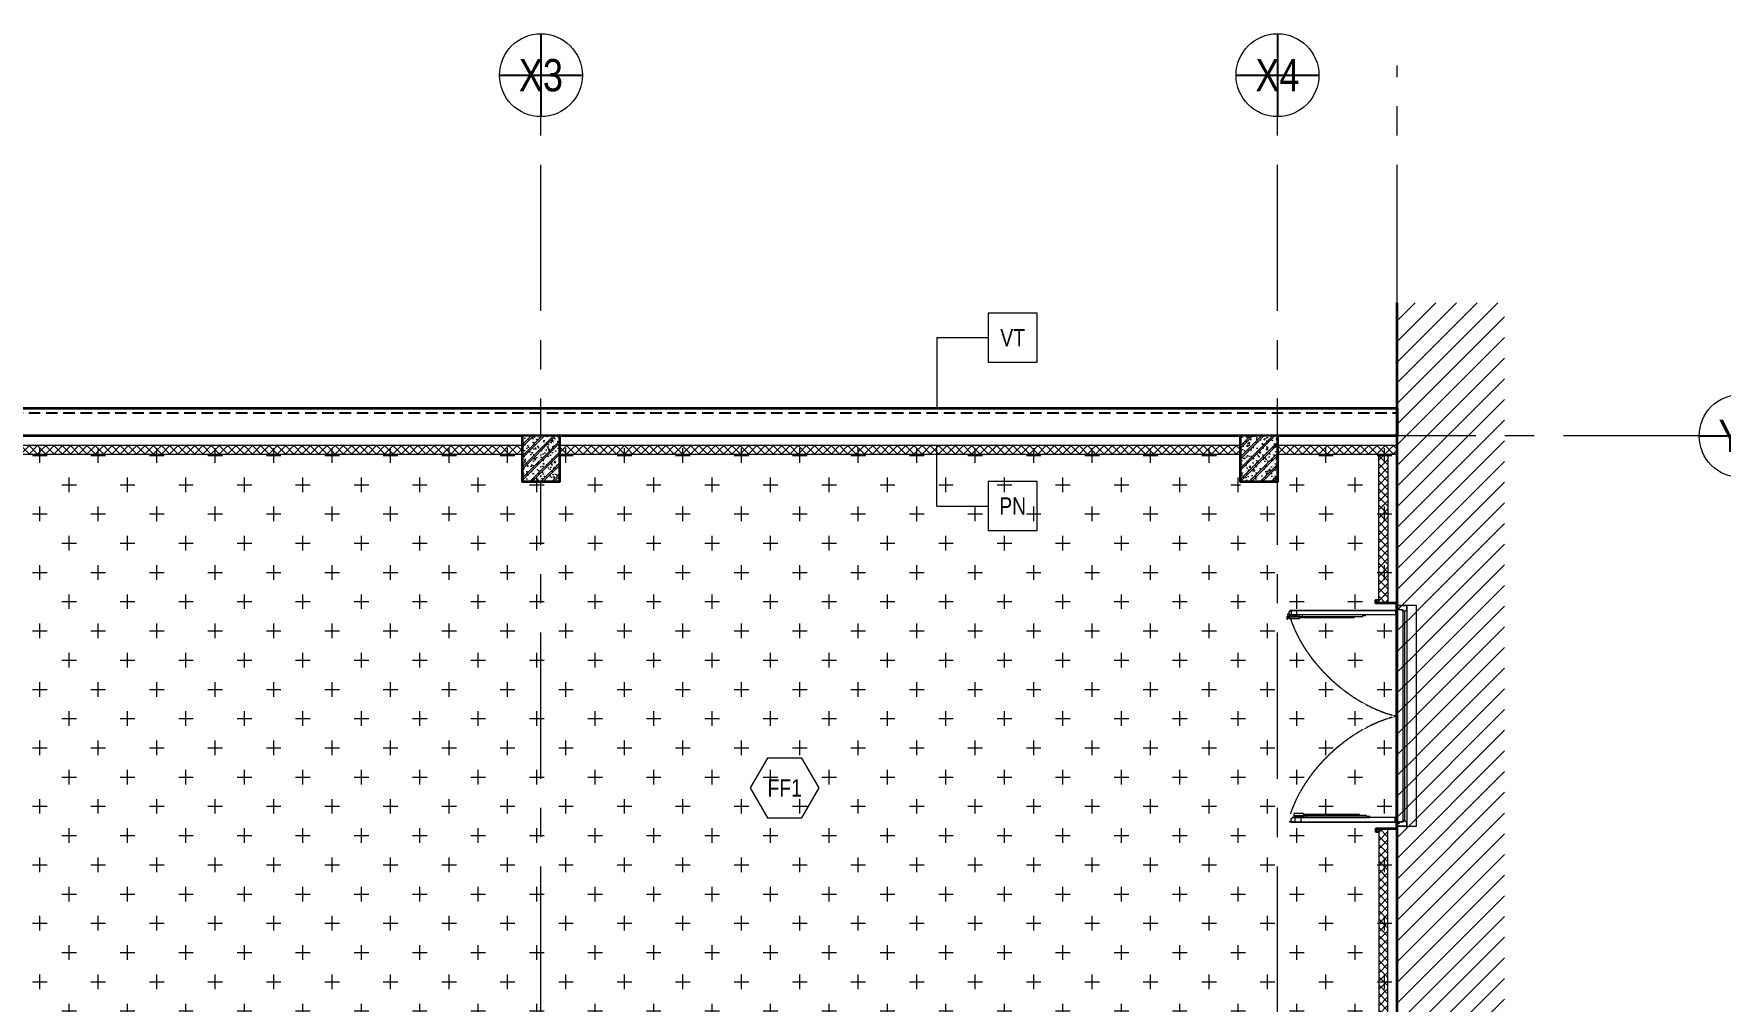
# Model space of a CAD drawing. Header units: millimetres. Extents: x -547695 to 905972, y -1055718 to 167349.
# Drawn here: x -514578 to -496259, y -883926 to -873420 of the extents above; entities that cross this region are included whole.
import ezdxf
from ezdxf.enums import TextEntityAlignment as Align
from ezdxf.xclip import XClip

# ---------------------------------------------------------------- set-up
doc = ezdxf.new("R2010")
doc.units = ezdxf.units.MM
doc.header["$XCLIPFRAME"] = 0
for name, pattern in [('$0$BASE-A0$0$HIDDEN', [0.375, 0.25, -0.125]), ('CENTER', [50.8, 31.75, -6.35, 6.35, -6.35]), ('XR_NMVFHP_KT_MBCT_SON OTO$0$XR-MB (+0.000)$0$$0$BASE-A0$0$HIDDEN', [0.375, 0.25, -0.125])]:
    doc.linetypes.add(name, pattern=pattern)
doc.layers.get('DEFPOINTS').update_dxf_attribs({"color": 1, "lineweight": 25})
doc.layers.add('8', color=8, linetype='Continuous')
for name, color, linetype, lineweight in [('A-COLS', 9, 'Continuous', 9), ('A-DOOR', 142, 'Continuous', 9), ('A-GRID', 250, 'CENTER', 15), ('A-HEVY', 111, 'Continuous', 35), ('A-PATT', 252, 'Continuous', 9), ('A-SYMBOLS', 10, 'Continuous', 13), ('A-WALL-INT', 31, 'Continuous', 9), ('HATCH', 159, 'Continuous', 0), ('XR_NMVFHP_KT_MBCT_SON OTO$0$XR-MB (+0.000)$0$chi dan', 8, 'Continuous', 9), ('XR_NMVFHP_KT_MBCT_SON OTO$0$XR-MB (+0.000)$0$net khung', 2, 'Continuous', 13), ('XR_NMVFHP_KT_MBCT_SON OTO$0$XR-MB (+0.000)$0$phu kien', 141, 'Continuous', 5), ('XR_NMVFHP_KT_MBCT_SON OTO$0$XR-MB (+0.000)$0$phu kien ngoai cua', 4, 'Continuous', 5)]:
    doc.layers.add(name, color=color, linetype=linetype, lineweight=lineweight)
doc.styles.add('VTK _ Arial_2.5 mm', font='arial.ttf', dxfattribs={"width": 0.8})
doc.styles.add('VTK_Arial_3.5 mm', font='arial.ttf', dxfattribs={"width": 0.8, "height": 3.5})

# ---------------------------------------------------------------- blocks, each defined once
blk = doc.blocks.new('XR_NMVFHP_KT_MBCT_SON OTO$0$XR-MB (+0.000)$0$ban le b')
at = {"layer": 'XR_NMVFHP_KT_MBCT_SON OTO$0$XR-MB (+0.000)$0$phu kien ngoai cua'}
for p, q in [((11285, -283), (11288, -283)), ((11285, -307), (11285, -283)), ((11294, -309), (11287, -309)), ((11288, -283), (11288, -305)), ((11297, -306), (11290, -306)), ((11300, -330), (11294, -330)), ((11295, -319), (11295, -310)), ((11297, -327), (11297, -333)), ((11298, -319), (11298, -308))]:
    blk.add_line(p, q, dxfattribs=at)
for radius in [10, 7]:
    blk.add_circle((11297, -330), radius, dxfattribs=at)
for centre, radius, start, end in [((11287, -307), 1.5, 180, 270), ((11290, -305), 1.5, 180, 270), ((11294, -310), 1.5, 0, 90), ((11293, -319), 2, 286.9578, 0), ((11297, -308), 1.5, 0, 90), ((11300, -319), 2, 180, 253.0422)]:
    blk.add_arc(centre, radius, start, end, dxfattribs=at)
blk = doc.blocks.new('XR_NMVFHP_KT_MBCT_SON OTO$0$XR-MB (+0.000)$0$gioong cao su')
at = {"layer": 'XR_NMVFHP_KT_MBCT_SON OTO$0$XR-MB (+0.000)$0$phu kien'}
for points in [[(1628098, 55606), (1628100, 55606), (1628100, 55546), (1628098, 55546)], [(1628100, 55591), (1628107, 55591), (1628107, 55561), (1628100, 55561)]]:
    blk.add_lwpolyline(points, close=True, dxfattribs=at)
for points in [[(1628109, 55600), (1628128, 55600, -0.4142136), (1628130, 55598), (1628130, 55553, -0.4142136), (1628128, 55551), (1628109, 55551, -0.4142136), (1628107, 55553), (1628107, 55598, -0.4142136)], [(1628109, 55599), (1628128, 55599, -0.4142136), (1628129, 55598), (1628129, 55553, -0.4142136), (1628128, 55552), (1628109, 55552, -0.4142136), (1628108, 55553), (1628108, 55598, -0.4142136)]]:
    blk.add_lwpolyline(points, format="xyb", close=True, dxfattribs=at)
blk = doc.blocks.new('XR_NMVFHP_KT_MBCT_SON OTO$0$XR-MB (+0.000)$0$123')
at = {"layer": 'XR_NMVFHP_KT_MBCT_SON OTO$0$XR-MB (+0.000)$0$chi dan'}
h = blk.add_hatch(dxfattribs=at)
h.set_pattern_fill('ANSI31', color=256, style=0)
h.set_pattern_definition([(135, (327793.7614, 93736.06553), (0.08838834765, 0.08838834765), [])])
h.paths.add_polyline_path([(240172, 36502), (240174, 36502), (240174, 36388), (240172, 36388)])
at = {"layer": 'XR_NMVFHP_KT_MBCT_SON OTO$0$XR-MB (+0.000)$0$net khung'}
for p, q in [((240146, 36386), (240146, 36398)), ((240146, 36398), (240147, 36398)), ((240186, 36386), (240146, 36386)), ((240147, 36388), (240147, 36398)), ((240185, 36388), (240147, 36388)), ((240171, 36493), (240171, 36503)), ((240221, 36503), (240171, 36503)), ((240172, 36502), (240172, 36388)), ((240172, 36493), (240172, 36502)), ((240172, 36502), (240220, 36502)), ((240174, 36502), (240174, 36388)), ((240174, 36413), (240174, 36413)), ((240185, 36388), (240205, 36403)), ((240186, 36386), (240206, 36401)), ((240220, 36420), (240205, 36420)), ((240205, 36420), (240205, 36403)), ((240221, 36418), (240206, 36418)), ((240206, 36418), (240206, 36401)), ((240235, 36483), (240220, 36502)), ((240235, 36462), (240220, 36462)), ((240220, 36462), (240220, 36420)), ((240236, 36483), (240221, 36503)), ((240221, 36460), (240221, 36418)), ((240236, 36460), (240221, 36460)), ((240235, 36483), (240235, 36462)), ((240236, 36483), (240236, 36460))]:
    blk.add_line(p, q, dxfattribs=at)
blk = doc.blocks.new('e57uj7')
at = {"layer": 'A-DOOR'}
for p, q in [((-1402, 2251), (-1402, 2284)), ((-1394, 2284), (-1402, 2284)), ((-1402, 2251), (-1394, 2251)), ((-1396, 2306), (-1381, 2306)), ((-1396, 2296), (-1396, 2306)), ((-1396, 2296), (-1396, 2296)), ((-1396, 2296), (-1396, 2296)), ((-1396, 2296), (-1396, 2296)), ((-1395, 2305), (-1381, 2305)), ((-1395, 2297), (-1395, 2305)), ((-1345, 2297), (-1395, 2297)), ((-1395, 2284), (-1385, 2284)), ((-1394, 2251), (-1394, 2284)), ((-1385, 2260), (-1394, 2260)), ((-1389, 2277), (-1379, 2266)), ((-1376, 2277), (-1389, 2277)), ((-1385, 2284), (-1385, 2260)), ((-1381, 2334), (-1370, 2334)), ((-1381, 2297), (-1381, 2334)), ((-1381, 2297), (-1381, 2297)), ((-1371, 2297), (-1381, 2297)), ((-1380, 2333), (-1369, 2333)), ((-1380, 2298), (-1380, 2333)), ((-1371, 2298), (-1380, 2298)), ((-1376, 2266), (-1379, 2266)), ((-1376, 2254), (-1376, 2296)), ((-1359, 2289), (-1376, 2275)), ((-1376, 2275), (-1269, 2275)), ((-1269, 2254), (-1376, 2254)), ((-1371, 2298), (-1371, 2297)), ((-1370, 2346), (-1345, 2346)), ((-1370, 2334), (-1370, 2346)), ((-1369, 2345), (-1345, 2345)), ((-1369, 2333), (-1369, 2345)), ((-1360, 2345), (-1360, 2297)), ((-1350, 2345), (-1360, 2345)), ((-1360, 2297), (-1298, 2297)), ((-1359, 2344), (-1359, 2298)), ((-1350, 2344), (-1359, 2344)), ((-1359, 2298), (-1299, 2298)), ((-1359, 2296), (-1359, 2289)), ((-1359, 2289), (-1300, 2289)), ((-1298, 2345), (-1308, 2345)), ((-1299, 2344), (-1308, 2344)), ((-1300, 2296), (-1300, 2289)), ((-1300, 2289), (-1269, 2275)), ((-1299, 2298), (-1299, 2344)), ((-1298, 2297), (-1298, 2345)), ((-1269, 2254), (-1269, 2296)), ((-587, 2276), (-1267, 2276)), ((-1267, 2264), (-1267, 2276)), ((-671, 2264), (-1267, 2264)), ((-1237, 2264), (-1237, 2296)), ((-585, 2278), (-581, 2287)), ((-581, 2287), (-581, 2296)), ((-551, 2287), (-581, 2287)), ((-550, 2288), (-550, 2296)), ((-1375, 57), (-1360, 57)), ((-1375, 47), (-1375, 57)), ((-1375, 47), (-1375, 47)), ((-1375, 47), (-1375, 47)), ((-1375, 47), (-1375, 47)), ((-1337, 47), (-1375, 47)), ((-1374, 56), (-1360, 56)), ((-1374, 48), (-1374, 56)), ((-1337, 48), (-1374, 48)), ((-1360, 85), (-1349, 85)), ((-1360, 48), (-1360, 85)), ((-1360, 48), (-1360, 48)), ((-1350, 48), (-1360, 48)), ((-1359, 84), (-1348, 84)), ((-1359, 49), (-1359, 84)), ((-1350, 49), (-1359, 49)), ((-1350, 49), (-1350, 48)), ((-1349, 97), (-1337, 97)), ((-1349, 85), (-1349, 97)), ((-1348, 96), (-1337, 96)), ((-1348, 84), (-1348, 96)), ((-1224, 138), (-1331, 138)), ((-1331, 138), (-1331, 97)), ((-1315, 104), (-1331, 118)), ((-1331, 118), (-1224, 118)), ((-1331, 97), (-505, 97)), ((-1315, 97), (-1315, 104)), ((-1315, 104), (-1256, 104)), ((-1315, 96), (-1253, 96)), ((-1315, 48), (-1315, 96)), ((-1305, 48), (-1315, 48)), ((-1314, 95), (-1254, 95)), ((-1314, 49), (-1314, 95)), ((-1305, 49), (-1314, 49)), ((-1254, 49), (-1263, 49)), ((-1253, 48), (-1263, 48)), ((-1256, 104), (-1224, 118)), ((-1256, 97), (-1256, 104)), ((-1254, 95), (-1254, 49)), ((-1253, 96), (-1253, 48)), ((-1224, 138), (-1224, 97)), ((-618, 129), (-1222, 129)), ((-1222, 129), (-1222, 116)), ((-542, 116), (-1222, 116)), ((-1193, 129), (-1193, 97)), ((-618, 116), (-618, 129)), ((-540, 114), (-536, 106)), ((-536, 106), (-536, 97)), ((-506, 106), (-536, 106)), ((-505, 105), (-505, 97))]:
    blk.add_line(p, q, dxfattribs=at)
for centre, major_axis, start_param, end_param in [((-587, 2279), (-2.52, -1.63), 0.997095, 2.138466), ((-551, 2288), (-0.709, -0.709), 0.785435, 2.356232), ((-542, 113), (-1.45, 2.63), 4.637764, 5.779136), ((-506, 105), (-0.415, -0.912), 1.998176, 3.568972)]:
    blk.add_ellipse(centre, major_axis=major_axis, ratio=1, start_param=start_param, end_param=end_param, dxfattribs=at)
blk.add_wipeout([(0, 0), (-220, 0), (-220, 2400), (0, 2400)]).dxf.layer = 'A-DOOR'
for p, q in [((-224, 2296), (-1396, 2296)), ((-1345, 2346), (-209, 2346)), ((-1345, 2345), (-210, 2345)), ((-225, 2297), (-1345, 2297)), ((-224, 2345), (-233, 2345)), ((-233, 2344), (-225, 2344)), ((-225, 2344), (-225, 2297)), ((-224, 2345), (-224, 2296)), ((-210, 2337), (-224, 2337)), ((-209, 2336), (-224, 2336)), ((-210, 2345), (-210, 2337)), ((-209, 2346), (-209, 2336)), ((-146, 2350), (-146, 62)), ((-123, 63), (-123, 2335)), ((-103, 2350), (-103, 1)), ((-1358, 48), (-215, 48)), ((-1358, 47), (-214, 47)), ((-229, 97), (-1349, 97)), ((-230, 96), (-1348, 96)), ((-238, 49), (-230, 49)), ((-238, 48), (-229, 48)), ((-230, 49), (-230, 96)), ((-229, 48), (-229, 97)), ((-214, 57), (-229, 57)), ((-215, 56), (-229, 56)), ((-215, 48), (-215, 56)), ((-214, 47), (-214, 57))]:
    blk.add_line(p, q, dxfattribs=at)
at = {"layer": 'A-DOOR', "linetype": 'XR_NMVFHP_KT_MBCT_SON OTO$0$XR-MB (+0.000)$0$$0$BASE-A0$0$HIDDEN'}
blk.add_line((-214, 2356), (-214, 36), dxfattribs=at)
at = {"layer": 'A-DOOR'}
for points in [[(-220, 2400), (0, 2400)], [(0, 0), (-220, 0)]]:
    blk.add_lwpolyline(points, dxfattribs=at)
blk.add_lwpolyline([(-220, 0), (-220, 2400), (0, 2400), (0, 0)], close=True, dxfattribs=at)
at = {"layer": 'A-DOOR', "linetype": 'XR_NMVFHP_KT_MBCT_SON OTO$0$XR-MB (+0.000)$0$$0$BASE-A0$0$HIDDEN'}
for centre, major_axis, ratio, start_param, end_param in [((-403, 2147), (-876, 804), 0.63948, 0.852624, 2.288969), ((-403, 245), (-876, -804), 0.639479, 3.994217, 5.430561)]:
    blk.add_ellipse(centre, major_axis=major_axis, ratio=ratio, start_param=start_param, end_param=end_param, dxfattribs=at)
at = {"layer": 'A-DOOR'}
for name, p, xscale, yscale, zscale, rotation in [('XR_NMVFHP_KT_MBCT_SON OTO$0$XR-MB (+0.000)$0$123', (-36689, 243057), 1.0020275691704, 1.0020275691704, 1.0020275691704, 270.0021399526621), ('XR_NMVFHP_KT_MBCT_SON OTO$0$XR-MB (+0.000)$0$gioong cao su', (293506, 12375), 0.1803646466846003, 0.1803646466846003, 0.1803646466846003, 180.0021505114741), ('XR_NMVFHP_KT_MBCT_SON OTO$0$XR-MB (+0.000)$0$ban le b', (-11533, 367), 1.002027450461401, 1.002027450461401, 1.002027450461401, 0.002139952665242267), ('XR_NMVFHP_KT_MBCT_SON OTO$0$XR-MB (+0.000)$0$gioong cao su', (293506, 10088), 0.1803646466846003, 0.1803646466846003, 0.1803646466846003, 180.0021505114741)]:
    blk.add_blockref(name, p, dxfattribs=dict(at, xscale=xscale, yscale=yscale, zscale=zscale, rotation=rotation))
at = {"layer": 'A-DOOR', "extrusion": (0, 0, -1), "zscale": -1.0020275454285}
for name, p, xscale, yscale, rotation in [('XR_NMVFHP_KT_MBCT_SON OTO$0$XR-MB (+0.000)$0$ban le b', (11533, 2025), 1.002027450461401, 1.002027450461401, 179.9978600473347), ('XR_NMVFHP_KT_MBCT_SON OTO$0$XR-MB (+0.000)$0$123', (36671, -240662), 1.0020275691704, 1.0020275691704, 89.99786004733787)]:
    blk.add_blockref(name, p, dxfattribs=dict(at, xscale=xscale, yscale=yscale, rotation=rotation))
blk = doc.blocks.new('*U282')
blk.add_lwpolyline([(-11, 0), (-11, 6.24), (-11, 8.83)])
blk.add_wipeout([(3.54, 3.54), (-3.54, 3.54), (-3.54, -3.54), (3.54, -3.54)])
blk.add_lwpolyline([(3.54, 3.54), (-3.54, 3.54), (-3.54, -3.54), (3.54, -3.54)], close=True)
blk.add_lwpolyline([(-11, 0), (-3.54, 0)])
at = {"color": 7, "style": 'VTK _ Arial_2.5 mm', "width": 0.8, "flags": 8}
blk.add_attdef('SYMBOL', text='', height=2.5, dxfattribs=at).set_placement((0, 0), align=Align.MIDDLE_CENTER)
blk = doc.blocks.new('*U283')
blk.add_lwpolyline([(-11, 0), (-11, -7.65), (-11, -10.24)])
blk.add_wipeout([(3.54, 3.54), (-3.54, 3.54), (-3.54, -3.54), (3.54, -3.54)])
blk.add_lwpolyline([(3.54, 3.54), (-3.54, 3.54), (-3.54, -3.54), (3.54, -3.54)], close=True)
blk.add_lwpolyline([(-11, 0), (-3.54, 0)])
at = {"color": 7, "style": 'VTK _ Arial_2.5 mm', "width": 0.8, "flags": 8}
blk.add_attdef('SYMBOL', text='', height=2.5, dxfattribs=at).set_placement((0, 0), align=Align.MIDDLE_CENTER)
blk = doc.blocks.new('ERGEG')
at = {"layer": 'A-PATT', "transparency": 33554620}
h = blk.add_hatch(dxfattribs=at)
h.set_pattern_fill('ANSI31', color=256, scale=50)
h.set_pattern_definition([(45, (0, -16211.04), (-112.2532, 112.2532), [])])
h.paths.add_polyline_path([(0, 1146), (1166, 1146), (1166, -16211), (0, -16211)])
at = {"layer": 'A-HEVY'}
blk.add_lwpolyline([(0, -16211), (0, 1146)], dxfattribs=at)
blk = doc.blocks.new('*U119')
blk.add_wipeout([(2.5, 4.33), (-2.5, 4.33), (-5, 0), (-2.5, -4.33), (2.5, -4.33), (5, 0)])
blk.add_lwpolyline([(2.5, 4.33), (-2.5, 4.33), (-5, 0), (-2.5, -4.33), (2.5, -4.33), (5, 0)], close=True)
at = {"color": 7, "style": 'VTK _ Arial_2.5 mm', "width": 0.8, "flags": 8}
blk.add_attdef('SYMBOL', text='', height=2.5, dxfattribs=at).set_placement((0, 0), align=Align.MIDDLE_CENTER)
blk = doc.blocks.new('*U316')
blk.add_wipeout([(4.5, 0), (4.46, -0.56), (4.36, -1.12), (4.18, -1.66), (3.94, -2.17), (3.64, -2.65), (3.28, -3.08), (2.87, -3.47), (2.41, -3.8), (1.92, -4.07), (1.39, -4.28), (0.84, -4.42), (0.28, -4.49), (-0.28, -4.49), (-0.84, -4.42), (-1.39, -4.28), (-1.92, -4.07), (-2.41, -3.8), (-2.87, -3.47), (-3.28, -3.08), (-3.64, -2.65), (-3.94, -2.17), (-4.18, -1.66), (-4.36, -1.12), (-4.46, -0.56), (-4.5, 0), (-4.46, 0.56), (-4.36, 1.12), (-4.18, 1.66), (-3.94, 2.17), (-3.64, 2.65), (-3.28, 3.08), (-2.87, 3.47), (-2.41, 3.8), (-1.92, 4.07), (-1.39, 4.28), (-0.84, 4.42), (-0.28, 4.49), (0.28, 4.49), (0.84, 4.42), (1.39, 4.28), (1.92, 4.07), (2.41, 3.8), (2.87, 3.47), (3.28, 3.08), (3.64, 2.65), (3.94, 2.17), (4.18, 1.66), (4.36, 1.12), (4.46, 0.56)])
blk.add_circle((0, 0), 4.5)
at = {"layer": 'DEFPOINTS', "color": 250}
for p, q in [((0, 4.5), (0, -4.5)), ((-4.5, 0), (4.5, 0))]:
    blk.add_line(p, q, dxfattribs=at)
at = {"color": 7, "style": 'VTK_Arial_3.5 mm', "width": 0.8}
blk.add_attdef('X12', text='', height=3.5, dxfattribs=at).set_placement((0, 0), align=Align.MIDDLE_CENTER)
blk = doc.blocks.new('*U317')
blk.add_wipeout([(4.5, 0), (4.46, -0.56), (4.36, -1.12), (4.18, -1.66), (3.94, -2.17), (3.64, -2.65), (3.28, -3.08), (2.87, -3.47), (2.41, -3.8), (1.92, -4.07), (1.39, -4.28), (0.84, -4.42), (0.28, -4.49), (-0.28, -4.49), (-0.84, -4.42), (-1.39, -4.28), (-1.92, -4.07), (-2.41, -3.8), (-2.87, -3.47), (-3.28, -3.08), (-3.64, -2.65), (-3.94, -2.17), (-4.18, -1.66), (-4.36, -1.12), (-4.46, -0.56), (-4.5, 0), (-4.46, 0.56), (-4.36, 1.12), (-4.18, 1.66), (-3.94, 2.17), (-3.64, 2.65), (-3.28, 3.08), (-2.87, 3.47), (-2.41, 3.8), (-1.92, 4.07), (-1.39, 4.28), (-0.84, 4.42), (-0.28, 4.49), (0.28, 4.49), (0.84, 4.42), (1.39, 4.28), (1.92, 4.07), (2.41, 3.8), (2.87, 3.47), (3.28, 3.08), (3.64, 2.65), (3.94, 2.17), (4.18, 1.66), (4.36, 1.12), (4.46, 0.56)])
blk.add_circle((0, 0), 4.5)
at = {"layer": 'DEFPOINTS', "color": 250}
for p, q in [((0, 4.5), (0, -4.5)), ((-4.5, 0), (4.5, 0))]:
    blk.add_line(p, q, dxfattribs=at)
at = {"color": 7, "style": 'VTK_Arial_3.5 mm', "width": 0.8}
blk.add_attdef('X12', text='', height=3.5, dxfattribs=at).set_placement((0, 0), align=Align.MIDDLE_CENTER)
blk = doc.blocks.new('*U318')
blk.add_wipeout([(4.5, 0), (4.46, -0.56), (4.36, -1.12), (4.18, -1.66), (3.94, -2.17), (3.64, -2.65), (3.28, -3.08), (2.87, -3.47), (2.41, -3.8), (1.92, -4.07), (1.39, -4.28), (0.84, -4.42), (0.28, -4.49), (-0.28, -4.49), (-0.84, -4.42), (-1.39, -4.28), (-1.92, -4.07), (-2.41, -3.8), (-2.87, -3.47), (-3.28, -3.08), (-3.64, -2.65), (-3.94, -2.17), (-4.18, -1.66), (-4.36, -1.12), (-4.46, -0.56), (-4.5, 0), (-4.46, 0.56), (-4.36, 1.12), (-4.18, 1.66), (-3.94, 2.17), (-3.64, 2.65), (-3.28, 3.08), (-2.87, 3.47), (-2.41, 3.8), (-1.92, 4.07), (-1.39, 4.28), (-0.84, 4.42), (-0.28, 4.49), (0.28, 4.49), (0.84, 4.42), (1.39, 4.28), (1.92, 4.07), (2.41, 3.8), (2.87, 3.47), (3.28, 3.08), (3.64, 2.65), (3.94, 2.17), (4.18, 1.66), (4.36, 1.12), (4.46, 0.56)])
blk.add_circle((0, 0), 4.5)
at = {"layer": 'DEFPOINTS', "color": 250}
for p, q in [((0, 4.5), (0, -4.5)), ((-4.5, 0), (4.5, 0))]:
    blk.add_line(p, q, dxfattribs=at)
at = {"color": 7, "style": 'VTK_Arial_3.5 mm', "width": 0.8}
blk.add_attdef('X12', text='', height=3.5, dxfattribs=at).set_placement((0, 0), align=Align.MIDDLE_CENTER)
blk = doc.blocks.new('Ư4RGH56YH')
at = {"layer": 'A-SYMBOLS', "xscale": 100, "yscale": 100, "zscale": 100}
for name, p, values in [('*U316', (-10927.2, 3917.2), {'X12': 'X3'}), ('*U317', (-2927.2, 3917.2), {'X12': 'X4'}), ('*U318', (2103.7, 0), {'X12': 'Y3'})]:
    blk.add_blockref(name, p, dxfattribs=at).add_auto_attribs(values)
blk = doc.blocks.new('ERBHRTHB4T')
at = {"color": 0}
blk.add_wipeout([(-200, 100), (200, 100), (200, -400), (-200, -400)], dxfattribs=at).dxf.layer = '8'
at = {"layer": 'A-PATT'}
h = blk.add_hatch(dxfattribs=at)
h.set_pattern_fill('BT-01', color=256, scale=20, style=0, double=1, pattern_type=2)
h.set_pattern_definition([(50, (115612.73, 26820), (143.45204, -12.55043), [15, -165]), (355, (115612.73, 26820), (-27.75027, 150.43843), [12, -132]), (100.4514, (115624.68, 26818.95), (115.70188, 137.88791), [12.74804, -140.22842]), (46.1842, (115612.73, 26860), (213.4482, -33.1038), [22.5, -247.5]), (96.6356, (115630.52, 26857.24), (186.93254, 194.82357), [19.12206, -210.3426]), (351.1842, (115612.73, 26860), (186.9324, 194.8237), [18, -198]), (21, (115632.73, 26850), (119.38141, -80.52378), [15, -165]), (326, (115632.73, 26850), (48.66307, 145.03), [12, -132]), (71.4514, (115642.68, 26843.29), (168.04453, 64.5061), [12.74804, -140.22842]), (37.5, (115612.73, 26820), (2.43197, 66.57877), [0, -130.4, 0, -134, 0, -132.5]), (7.5, (115612.73, 26820), (52.613907, 78.882342), [0, -76.4, 0, -127.4, 0, -50.5]), (327.5, (115568.13, 26820), (106.764487, -4.510974), [0, -50, 0, -156, 0, -207]), (317.5, (115548.13, 26820), (116.637234, 20.021), [0, -65, 0, -103.6, 0, -147]), (45, (115612.73, 26820), (-60.104076, 60.104076), []), (45, (115612.73, 26844.5), (-60.104076, 60.104076), [])])
h.paths.add_polyline_path([(200, 100), (200, -400), (-200, -400), (-200, 100)])
at = {"color": 0}
blk.add_lwpolyline([(-200, 100), (200, 100), (200, -400), (-200, -400)], close=True, dxfattribs=at)
blk = doc.blocks.new('ERYUJH76Y')
at = {"layer": 'A-GRID', "ltscale": 50}
for points in [[(1300, 3348), (1300, 25452)], [(-8000, 3348), (-8000, 25008)], [(0, 3348), (0, 25008)], [(4694, 21428), (-30447, 21428)]]:
    blk.add_lwpolyline(points, dxfattribs=at)
at = {"layer": 'A-COLS'}
for p in [(-8000, 21328), (-200, 21328)]:
    blk.add_blockref('ERBHRTHB4T', p, dxfattribs=at)
blk = doc.blocks.new('RHRTHRHRT')
at = {"layer": 'A-WALL-INT'}
blk.add_lwpolyline([(0, -500), (-24900, -500), (-24900, -400), (0, -400)], close=True, dxfattribs=at)
blk.add_blockref('e57uj7', (208, -4540))
at = {"layer": 'A-PATT', "transparency": 33554620}
h = blk.add_hatch(dxfattribs=at)
h.set_pattern_fill('ANSI37', color=256, scale=20)
h.set_pattern_definition([(45, (-12900, -14800), (-44.90128, 44.90128), []), (135, (-12900, -14800), (-44.90128, -44.90128), [])])
h.paths.add_polyline_path([(-100, -4567), (-200, -4567), (-200, -14800), (-100, -14800)])
h.paths.add_polyline_path([(0, -500), (-24900, -500), (-24900, -400), (0, -400)])
h.paths.add_polyline_path([(-100, -2115), (-200, -2115), (-200, -500), (-100, -500)])
at = {"layer": 'A-HEVY'}
for points in [[(-25600, -7075), (-25600, 0), (0, 0), (0, -300), (-25300, -300), (-25300, -7075)], [(0, -2115), (-230, -2115), (-230, -2085), (-200, -2085)], [(0, -4567), (-230, -4567), (-230, -4597), (-200, -4597)]]:
    blk.add_lwpolyline(points, dxfattribs=at)
at = {"layer": 'A-WALL-INT'}
for points in [[(-100, -2115), (-200, -2115), (-200, -500), (-100, -500)], [(-100, -4567), (-200, -4567), (-200, -14800), (-100, -14800)]]:
    blk.add_lwpolyline(points, close=True, dxfattribs=at)
at = {"layer": 'DEFPOINTS', "linetype": '$0$BASE-A0$0$HIDDEN', "ltscale": 500}
blk.add_lwpolyline([(-25550, -50), (0, -50), (0, -15050), (-25550, -15050)], close=True, dxfattribs=at)
at = {"layer": 'A-GRID'}
ref = blk.add_blockref('ERYUJH76Y', (-1300, -21728), dxfattribs=at)
XClip(ref).set_block_clipping_path([(-32069.3798585372, 5005.1306604635), (6367.1031573832, 26504.5361301411)])

msp = doc.modelspace()

# ---------------------------------------------------------------- block references
at = {"layer": 'A-HEVY'}
msp.add_blockref('RHRTHRHRT', (-499769.1, -877487.3), dxfattribs=at)

# ---------------------------------------------------------------- next in the draw order: block references
msp.add_blockref('e57uj7', (-499561.1, -882026.9))
at = {"layer": 'A-SYMBOLS', "xscale": 74.91082045184334, "yscale": 74.91082045184334, "zscale": 74.91082045184334}
for name, p, values in [('*U283', (-503945.2, -876720.3), {'SYMBOL': 'VT'}), ('*U282', (-503945.2, -878548.7), {'SYMBOL': 'PN'}), ('*U119', (-506421.7, -881610), {'SYMBOL': 'FF1'})]:
    msp.add_blockref(name, p, dxfattribs=at).add_auto_attribs(values)

# ---------------------------------------------------------------- next in the draw order: hatches: boundary and pattern name
at = {"layer": 'HATCH', "transparency": 33554620}
h = msp.add_hatch(dxfattribs=at)
h.set_pattern_fill('CROSS', color=256, scale=50)
h.set_pattern_definition([(0, (-525069.12, -892287.26), (317.5, 317.5), [158.75, -476.25]), (90, (-524989.75, -892366.63), (-317.5, 317.5), [158.75, -476.25])])
h.paths.add_polyline_path([(-517469.4, -886037.3), (-513999.1, -886037.3), (-513999.1, -886247.3), (-517469.4, -886247.3)], flags=16)
h.paths.add_polyline_path([(-525069.1, -891687.3), (-524669.1, -891687.3), (-524669.1, -892287.3), (-517269.1, -892287.3), (-517269.1, -891687.3), (-516869.1, -891687.3), (-516869.1, -892287.3), (-512879.1, -892287.3), (-512879.1, -886247.3), (-512959.1, -886247.3), (-512959.1, -886037.2), (-512959.1, -886037.3), (-501069.1, -886037.3), (-501069.1, -892287.3), (-499769.1, -892287.3), (-499769.1, -886037.3), (-499769.1, -877787.3), (-501069.1, -877787.3), (-501069.1, -878387.3), (-501469.1, -878387.3), (-501469.1, -877787.3), (-525069.1, -877787.3), (-525069.1, -886037.3), (-521404.4, -886037.3), (-521404.4, -886247.3), (-524669.1, -886247.3), (-525069.1, -886247.3), (-525069.1, -886537.3)])

# ---------------------------------------------------------------- next in the draw order: linework, layer by layer
at = {"layer": 'A-HEVY'}
msp.add_lwpolyline([(-512959.1, -886037.3), (-501069.1, -886037.3), (-501069.1, -892287.3), (-499769.1, -892287.3), (-499769.1, -886037.3), (-499769.1, -877787.3), (-501069.1, -877787.3), (-501069.1, -878287.3), (-501469.1, -878287.3), (-501469.1, -877787.3), (-508869.1, -877787.3), (-508869.1, -878287.3), (-509269.1, -878287.3), (-509269.1, -877787.3), (-516869.1, -877787.3)], dxfattribs=at)

# ---------------------------------------------------------------- next in the draw order: block references
msp.add_blockref('ERGEG', (-499769.1, -877487.3), dxfattribs=at)

# ---------------------------------------------------------------- next in the draw order: block references
at = {"layer": 'A-SYMBOLS'}
msp.add_blockref('Ư4RGH56YH', (-498141.9, -877787.3), dxfattribs=at)

doc.saveas('drawing.dxf')
